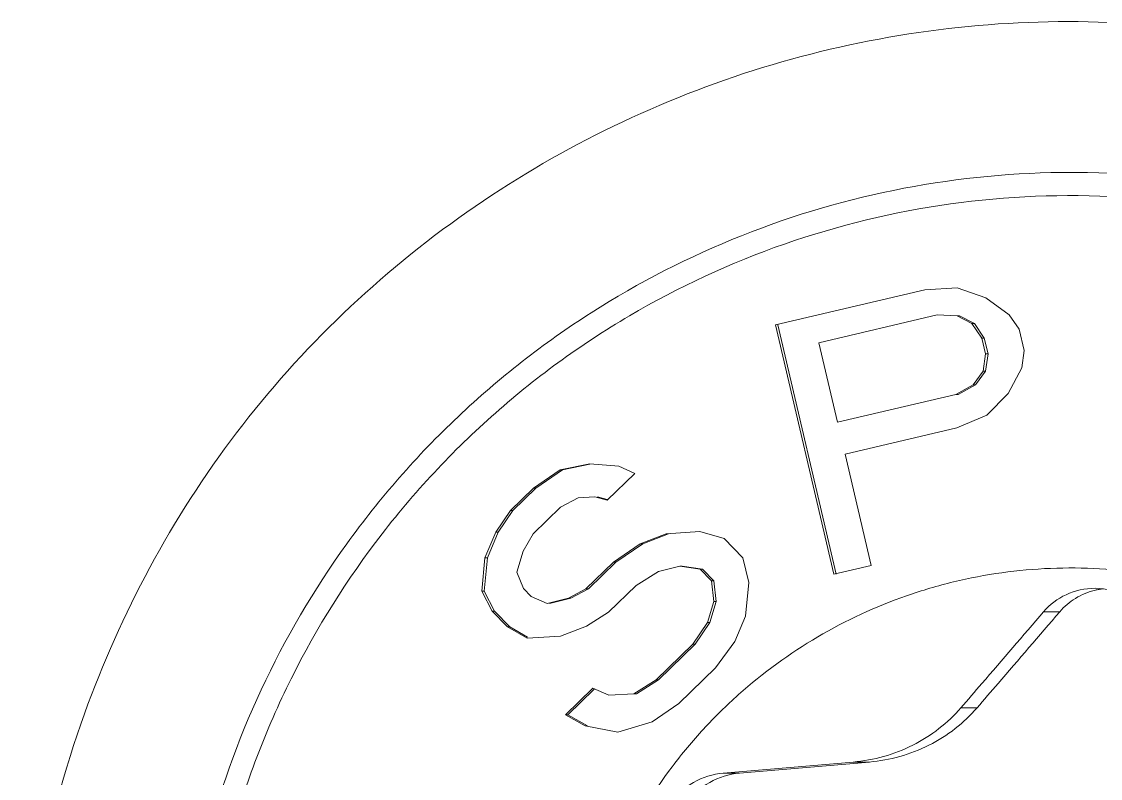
# Model space of a CAD drawing. Header units: millimetres. Extents: x 1177 to 4147, y 93 to 2194.
# Drawn here: x 1766.707 to 1771.344, y 1905.14 to 1908.393 of the extents above; entities that cross this region are included whole.
import ezdxf

# ---------------------------------------------------------------- set-up
doc = ezdxf.new("R2010")
doc.units = ezdxf.units.MM
doc.header["$LTSCALE"] = 0.1
doc.layers.get('0').update_dxf_attribs({"lineweight": 13})

msp = doc.modelspace()

# ---------------------------------------------------------------- linework, layer by layer
for p, q in [((1771.2219, 1907.7448), (1771.2404, 1907.7448)), ((1770.7283, 1907.2482), (1770.5893, 1907.2397)), ((1770.5893, 1907.2397), (1770.7283, 1907.2482)), ((1770.8513, 1907.205), (1770.7283, 1907.2482)), ((1770.7283, 1907.2482), (1770.8513, 1907.205)), ((1770.5893, 1907.2397), (1769.9475, 1907.0891)), ((1769.9475, 1907.0891), (1770.5893, 1907.2397)), ((1770.9528, 1907.1326), (1770.8513, 1907.205)), ((1770.8513, 1907.205), (1770.9528, 1907.1326)), ((1770.6427, 1907.132), (1770.1346, 1907.0128)), ((1770.1346, 1907.0128), (1770.6427, 1907.132)), ((1770.7282, 1907.128), (1770.6427, 1907.132)), ((1770.6427, 1907.132), (1770.7282, 1907.128)), ((1770.7924, 1907.095), (1770.7282, 1907.128)), ((1770.7282, 1907.128), (1770.7924, 1907.095)), ((1770.7282, 1907.128), (1770.7386, 1907.128)), ((1770.7386, 1907.128), (1770.8027, 1907.095)), ((1770.9528, 1907.1326), (1770.9955, 1907.0706)), ((1770.9955, 1907.0706), (1770.9528, 1907.1326)), ((1769.9475, 1907.0891), (1770.1981, 1906.0181)), ((1770.1981, 1906.0181), (1769.9475, 1907.0891)), ((1769.9579, 1907.0891), (1770.2085, 1906.0181)), ((1770.7924, 1907.095), (1770.8351, 1907.0329)), ((1770.8351, 1907.0329), (1770.7924, 1907.095)), ((1770.7924, 1907.095), (1770.8027, 1907.095)), ((1770.8027, 1907.095), (1770.8454, 1907.0329)), ((1770.9955, 1907.0706), (1771.0169, 1906.9794)), ((1771.0169, 1906.9794), (1770.9955, 1907.0706)), ((1770.1346, 1907.0128), (1770.2146, 1906.671)), ((1770.2146, 1906.671), (1770.1346, 1907.0128)), ((1770.8351, 1907.0329), (1770.8511, 1906.9646)), ((1770.8511, 1906.9646), (1770.8351, 1907.0329)), ((1770.8351, 1907.0329), (1770.8454, 1907.0329)), ((1770.8454, 1907.0329), (1770.8614, 1906.9646)), ((1771.0169, 1906.9794), (1771.0061, 1906.9048)), ((1771.0061, 1906.9048), (1771.0169, 1906.9794)), ((1770.8511, 1906.9646), (1770.8404, 1906.8899)), ((1770.8404, 1906.8899), (1770.8511, 1906.9646)), ((1770.8614, 1906.9646), (1770.8507, 1906.8899)), ((1770.8511, 1906.9646), (1770.8614, 1906.9646)), ((1770.8404, 1906.8899), (1770.7975, 1906.8318)), ((1770.7975, 1906.8318), (1770.8404, 1906.8899)), ((1770.8507, 1906.8899), (1770.8079, 1906.8318)), ((1770.8404, 1906.8899), (1770.8507, 1906.8899)), ((1771.0061, 1906.9048), (1770.9472, 1906.7948)), ((1770.9472, 1906.7948), (1771.0061, 1906.9048)), ((1770.7975, 1906.8318), (1770.7227, 1906.7902)), ((1770.7227, 1906.7902), (1770.7975, 1906.8318)), ((1770.8079, 1906.8318), (1770.733, 1906.7902)), ((1770.7975, 1906.8318), (1770.8079, 1906.8318)), ((1770.7227, 1906.7902), (1770.2146, 1906.671)), ((1770.2146, 1906.671), (1770.7227, 1906.7902)), ((1770.7227, 1906.7902), (1770.733, 1906.7902)), ((1770.9472, 1906.7948), (1770.8563, 1906.7014)), ((1770.8563, 1906.7014), (1770.9472, 1906.7948)), ((1770.8563, 1906.7014), (1770.7279, 1906.6472)), ((1770.7279, 1906.6472), (1770.8563, 1906.7014)), ((1770.7279, 1906.6472), (1770.2466, 1906.5343)), ((1770.2466, 1906.5343), (1770.7279, 1906.6472)), ((1770.2466, 1906.5343), (1770.3586, 1906.0558)), ((1770.3586, 1906.0558), (1770.2466, 1906.5343)), ((1769.0219, 1906.4665), (1768.9069, 1906.3878)), ((1769.0219, 1906.4665), (1768.9069, 1906.3878)), ((1769.0322, 1906.4665), (1768.9172, 1906.3878)), ((1769.1496, 1906.4924), (1769.0219, 1906.4665)), ((1769.1496, 1906.4924), (1769.0219, 1906.4665)), ((1769.0219, 1906.4665), (1769.0322, 1906.4665)), ((1769.15, 1906.4904), (1769.0322, 1906.4665)), ((1769.2738, 1906.4824), (1769.1496, 1906.4924)), ((1769.2738, 1906.4824), (1769.1496, 1906.4924)), ((1769.3423, 1906.451), (1769.2738, 1906.4824)), ((1769.3423, 1906.451), (1769.2738, 1906.4824)), ((1769.2238, 1906.3364), (1769.3423, 1906.451)), ((1769.2238, 1906.3364), (1769.3423, 1906.451)), ((1768.9069, 1906.3878), (1768.8081, 1906.2922)), ((1768.9069, 1906.3878), (1768.8081, 1906.2922)), ((1768.9172, 1906.3878), (1768.8185, 1906.2922)), ((1768.9069, 1906.3878), (1768.9172, 1906.3878)), ((1769.0241, 1906.3059), (1769.0996, 1906.3464)), ((1769.0241, 1906.3059), (1769.0996, 1906.3464)), ((1769.0996, 1906.3464), (1769.1715, 1906.3509)), ((1769.0996, 1906.3464), (1769.1715, 1906.3509)), ((1769.1715, 1906.3509), (1769.2238, 1906.3364)), ((1769.1715, 1906.3509), (1769.2238, 1906.3364)), ((1769.1819, 1906.3509), (1769.2245, 1906.3391)), ((1768.8081, 1906.2922), (1768.7454, 1906.199)), ((1768.8081, 1906.2922), (1768.7454, 1906.199)), ((1768.8185, 1906.2922), (1768.7557, 1906.199)), ((1768.8081, 1906.2922), (1768.8185, 1906.2922)), ((1768.9056, 1906.1913), (1769.0241, 1906.3059)), ((1768.9056, 1906.1913), (1769.0241, 1906.3059)), ((1768.7454, 1906.199), (1768.6988, 1906.0889)), ((1768.7454, 1906.199), (1768.6988, 1906.0889)), ((1768.7557, 1906.199), (1768.7092, 1906.0889)), ((1768.7454, 1906.199), (1768.7557, 1906.199)), ((1768.8625, 1906.1171), (1768.9056, 1906.1913)), ((1768.8625, 1906.1171), (1768.9056, 1906.1913)), ((1769.4779, 1906.1917), (1769.3664, 1906.149)), ((1769.4779, 1906.1917), (1769.3664, 1906.149)), ((1769.4882, 1906.1917), (1769.3768, 1906.149)), ((1769.6219, 1906.2008), (1769.4779, 1906.1917)), ((1769.6219, 1906.2008), (1769.4779, 1906.1917)), ((1769.4779, 1906.1917), (1769.4882, 1906.1917)), ((1769.7263, 1906.1717), (1769.6219, 1906.2008)), ((1769.7263, 1906.1717), (1769.6219, 1906.2008)), ((1769.3664, 1906.149), (1769.2514, 1906.0703)), ((1769.3664, 1906.149), (1769.2514, 1906.0703)), ((1769.3768, 1906.149), (1769.2618, 1906.0703)), ((1769.3664, 1906.149), (1769.3768, 1906.149)), ((1769.8075, 1906.0876), (1769.7263, 1906.1717)), ((1769.8075, 1906.0876), (1769.7263, 1906.1717)), ((1768.6988, 1906.0889), (1768.6848, 1905.9451)), ((1768.6988, 1906.0889), (1768.6848, 1905.9451)), ((1768.7092, 1906.0889), (1768.6951, 1905.9451)), ((1768.6988, 1906.0889), (1768.7092, 1906.0889)), ((1768.8358, 1906.0261), (1768.8625, 1906.1171)), ((1768.8358, 1906.0261), (1768.8625, 1906.1171)), ((1769.833, 1905.982), (1769.8075, 1906.0876)), ((1769.833, 1905.982), (1769.8075, 1906.0876)), ((1769.2514, 1906.0703), (1769.1329, 1905.9556)), ((1769.2514, 1906.0703), (1769.1329, 1905.9556)), ((1769.2618, 1906.0703), (1769.1433, 1905.9556)), ((1769.2514, 1906.0703), (1769.2618, 1906.0703)), ((1769.4441, 1906.0289), (1769.5358, 1906.0525)), ((1769.4441, 1906.0289), (1769.5358, 1906.0525)), ((1769.5358, 1906.0525), (1769.6241, 1906.0402)), ((1769.5358, 1906.0525), (1769.6241, 1906.0402)), ((1769.5358, 1906.0525), (1769.5462, 1906.0525)), ((1769.5462, 1906.0525), (1769.6344, 1906.0402)), ((1769.6241, 1906.0402), (1769.6728, 1905.9897)), ((1769.6241, 1906.0402), (1769.6728, 1905.9897)), ((1769.6241, 1906.0402), (1769.6344, 1906.0402)), ((1769.6344, 1906.0402), (1769.6831, 1905.9897)), ((1770.3586, 1906.0558), (1770.1981, 1906.0181)), ((1770.1981, 1906.0181), (1770.3586, 1906.0558)), ((1768.8647, 1905.9565), (1768.8358, 1906.0261)), ((1768.8647, 1905.9565), (1768.8358, 1906.0261)), ((1769.3489, 1905.9693), (1769.4441, 1906.0289)), ((1769.3489, 1905.9693), (1769.4441, 1906.0289)), ((1768.6848, 1905.9451), (1768.73, 1905.8587)), ((1768.6848, 1905.9451), (1768.73, 1905.8587)), ((1768.6848, 1905.9451), (1768.6951, 1905.9451)), ((1768.6951, 1905.9451), (1768.7403, 1905.8587)), ((1768.8972, 1905.9228), (1768.8647, 1905.9565)), ((1768.8972, 1905.9228), (1768.8647, 1905.9565)), ((1769.1329, 1905.9556), (1769.0574, 1905.9151)), ((1769.1329, 1905.9556), (1769.0574, 1905.9151)), ((1769.1433, 1905.9556), (1769.0678, 1905.9151)), ((1769.1329, 1905.9556), (1769.1433, 1905.9556)), ((1769.2304, 1905.8546), (1769.3489, 1905.9693)), ((1769.2304, 1905.8546), (1769.3489, 1905.9693)), ((1769.6728, 1905.9897), (1769.682, 1905.901)), ((1769.6728, 1905.9897), (1769.682, 1905.901)), ((1769.6728, 1905.9897), (1769.6831, 1905.9897)), ((1769.6831, 1905.9897), (1769.6923, 1905.901)), ((1769.8189, 1905.8383), (1769.833, 1905.982)), ((1769.8189, 1905.8383), (1769.833, 1905.982)), ((1771.3212, 1905.9574), (1771.3385, 1905.9569)), ((1768.9657, 1905.8915), (1768.8972, 1905.9228)), ((1768.9657, 1905.8915), (1768.8972, 1905.9228)), ((1769.0574, 1905.9151), (1768.9657, 1905.8915)), ((1769.0574, 1905.9151), (1768.9657, 1905.8915)), ((1769.0678, 1905.9151), (1768.976, 1905.8915)), ((1769.0574, 1905.9151), (1769.0678, 1905.9151)), ((1769.682, 1905.901), (1769.6552, 1905.81)), ((1769.682, 1905.901), (1769.6552, 1905.81)), ((1769.6923, 1905.901), (1769.6656, 1905.81)), ((1769.682, 1905.901), (1769.6923, 1905.901)), ((1768.73, 1905.8587), (1768.795, 1905.7914)), ((1768.73, 1905.8587), (1768.795, 1905.7914)), ((1768.73, 1905.8587), (1768.7403, 1905.8587)), ((1768.7403, 1905.8587), (1768.8053, 1905.7914)), ((1769.1351, 1905.795), (1769.2304, 1905.8546)), ((1769.1351, 1905.795), (1769.2304, 1905.8546)), ((1771.1, 1905.8565), (1771.1695, 1905.8565)), ((1769.6552, 1905.81), (1769.5925, 1905.7168)), ((1769.6552, 1905.81), (1769.5925, 1905.7168)), ((1769.6656, 1905.81), (1769.6028, 1905.7168)), ((1769.6552, 1905.81), (1769.6656, 1905.81)), ((1769.7724, 1905.7282), (1769.8189, 1905.8383)), ((1769.7724, 1905.7282), (1769.8189, 1905.8383)), ((1768.795, 1905.7914), (1768.8797, 1905.7431)), ((1768.795, 1905.7914), (1768.8797, 1905.7431)), ((1768.795, 1905.7914), (1768.8053, 1905.7914)), ((1768.8053, 1905.7914), (1768.8822, 1905.7476)), ((1769.0236, 1905.7523), (1769.1351, 1905.795)), ((1769.0236, 1905.7523), (1769.1351, 1905.795)), ((1768.8797, 1905.7431), (1769.0236, 1905.7523)), ((1768.8797, 1905.7431), (1769.0236, 1905.7523)), ((1769.5925, 1905.7168), (1769.4345, 1905.5639)), ((1769.5925, 1905.7168), (1769.4345, 1905.5639)), ((1769.6028, 1905.7168), (1769.4448, 1905.5639)), ((1769.5925, 1905.7168), (1769.6028, 1905.7168)), ((1769.6899, 1905.6158), (1769.7724, 1905.7282)), ((1769.6899, 1905.6158), (1769.7724, 1905.7282)), ((1769.5319, 1905.4629), (1769.6899, 1905.6158)), ((1769.5319, 1905.4629), (1769.6899, 1905.6158)), ((1769.1628, 1905.5289), (1769.0443, 1905.4142)), ((1769.1628, 1905.5289), (1769.0443, 1905.4142)), ((1769.2312, 1905.4975), (1769.1628, 1905.5289)), ((1769.2312, 1905.4975), (1769.1628, 1905.5289)), ((1769.4345, 1905.5639), (1769.3392, 1905.5043)), ((1769.4345, 1905.5639), (1769.3392, 1905.5043)), ((1769.4448, 1905.5639), (1769.3496, 1905.5043)), ((1769.4345, 1905.5639), (1769.4448, 1905.5639)), ((1769.1678, 1905.5237), (1769.0546, 1905.4142)), ((1769.3392, 1905.5043), (1769.2312, 1905.4975)), ((1769.3392, 1905.5043), (1769.2312, 1905.4975)), ((1769.3392, 1905.5043), (1769.3496, 1905.5043)), ((1769.4169, 1905.3842), (1769.5319, 1905.4629)), ((1769.4169, 1905.3842), (1769.5319, 1905.4629)), ((1770.8141, 1905.4438), (1770.7446, 1905.4438)), ((1769.0443, 1905.4142), (1769.129, 1905.366)), ((1769.0443, 1905.4142), (1769.129, 1905.366)), ((1769.0443, 1905.4142), (1769.0546, 1905.4142)), ((1769.0546, 1905.4142), (1769.1393, 1905.366)), ((1769.129, 1905.366), (1769.2694, 1905.3392)), ((1769.129, 1905.366), (1769.2694, 1905.3392)), ((1769.129, 1905.366), (1769.1393, 1905.366)), ((1769.2694, 1905.3392), (1769.4169, 1905.3842)), ((1769.2694, 1905.3392), (1769.4169, 1905.3842)), ((1769.7229, 1905.1634), (1770.282, 1905.2109)), ((1769.7924, 1905.1634), (1770.3515, 1905.2109)), ((1770.3515, 1905.2109), (1770.282, 1905.2109)), ((1769.7229, 1905.1634), (1769.7924, 1905.1634))]:
    msp.add_line(p, q)
for centre, radius, start, end in [((1771.222, 1903.9021), 3.8427, 89.7251, 90.0011), ((1771.3898, 1905.6649), 0.2924, 100.059, 103.28), ((1771.3906, 1905.6607), 0.2967, 96.3802, 100.0592)]:
    msp.add_arc(centre, radius, start, end)
for points, knots in [([(1766.9773, 1905.4186), (1767.1324, 1905.8491), (1767.5724, 1906.6706), (1768.5818, 1907.6313), (1769.8293, 1908.2492), (1771.2058, 1908.4643), (1772.5824, 1908.2491), (1773.8302, 1907.6313), (1774.8399, 1906.6707), (1775.2801, 1905.8492), (1775.4353, 1905.4186)], [0, 0, 0, 0, 0.125088, 0.25003, 0.375047, 0.499962, 0.624887, 0.749929, 0.874898, 1, 1, 1, 1]), ([(1767.3833, 1904.1173), (1767.3973, 1904.3592), (1767.4713, 1904.8417), (1767.7159, 1905.5306), (1768.0855, 1906.1614), (1768.567, 1906.7114), (1769.1431, 1907.1609), (1769.7935, 1907.494), (1770.4945, 1907.6988), (1770.9799, 1907.7448), (1771.2219, 1907.7448)], [0, 0, 0, 0, 0.125083, 0.250142, 0.375185, 0.500198, 0.625182, 0.75014, 0.875071, 1, 1, 1, 1]), ([(1775.0603, 1903.6723), (1775.0753, 1903.9319), (1775.0526, 1904.4557), (1774.861, 1905.2171), (1774.5202, 1905.9246), (1774.0438, 1906.5487), (1773.4516, 1907.0638), (1772.7678, 1907.4488), (1772.0208, 1907.6879), (1771.5001, 1907.7435), (1771.2404, 1907.7448)], [0, 0, 0, 0, 0.125084, 0.25015, 0.375199, 0.500218, 0.625203, 0.750156, 0.875085, 1, 1, 1, 1]), ([(1774.9555, 1903.6781), (1774.9696, 1903.9227), (1774.9547, 1904.2932), (1774.8632, 1904.7755), (1774.7249, 1905.2467), (1774.4665, 1905.8067), (1774.1038, 1906.3054), (1773.76, 1906.6557), (1773.3837, 1906.9705), (1772.858, 1907.2924), (1772.1645, 1907.5477), (1771.4346, 1907.6627), (1770.6963, 1907.6328), (1769.978, 1907.4594), (1769.4187, 1907.2004), (1769.0087, 1906.9311), (1768.6268, 1906.6229), (1768.209, 1906.1694), (1767.8878, 1905.643), (1767.6962, 1905.191), (1767.5497, 1904.7225), (1767.4922, 1904.3562), (1767.478, 1904.1115)], [0, 0, 0, 0, 0.062524, 0.093821, 0.125116, 0.187624, 0.250118, 0.281397, 0.312672, 0.375134, 0.437583, 0.500025, 0.562464, 0.624908, 0.687363, 0.718632, 0.749906, 0.812391, 0.874892, 0.906183, 0.937477, 1, 1, 1, 1]), ([(1771.0927, 1901.7484), (1770.9526, 1901.7565), (1770.7428, 1901.7896), (1770.4746, 1901.8737), (1770.2157, 1901.9837), (1769.9143, 1902.1681), (1769.6547, 1902.408), (1769.4783, 1902.6272), (1769.3241, 1902.8626), (1769.1758, 1903.1837), (1769.0765, 1903.596), (1769.0594, 1904.0199), (1769.1252, 1904.4389), (1769.2714, 1904.837), (1769.4557, 1905.1388), (1769.6359, 1905.3548), (1769.8365, 1905.5522), (1770.122, 1905.7605), (1770.4426, 1905.9089), (1770.7124, 1905.9882), (1770.9886, 1906.0408), (1771.2008, 1906.0493), (1771.3408, 1906.0412)], [0, 0, 0, 0, 0.062443, 0.093706, 0.124966, 0.187429, 0.249906, 0.281189, 0.312476, 0.374984, 0.437502, 0.500025, 0.562545, 0.625058, 0.687559, 0.71884, 0.750118, 0.812587, 0.875041, 0.906299, 0.937559, 1, 1, 1, 1]), ([(1771.3408, 1906.0412), (1771.4809, 1906.0331), (1771.6907, 1906.0001), (1771.9589, 1905.9159), (1772.2178, 1905.8059), (1772.5192, 1905.6215), (1772.7788, 1905.3816), (1772.9552, 1905.1624), (1773.1094, 1904.927), (1773.2577, 1904.6059), (1773.357, 1904.1936), (1773.3741, 1903.7698), (1773.3083, 1903.3507), (1773.1621, 1902.9527), (1772.9778, 1902.6508), (1772.7975, 1902.4348), (1772.597, 1902.2374), (1772.3115, 1902.0291), (1771.9908, 1901.8808), (1771.721, 1901.8014), (1771.4449, 1901.7489), (1771.2327, 1901.7403), (1771.0927, 1901.7484)], [0, 0, 0, 0, 0.062443, 0.093706, 0.124966, 0.187429, 0.249906, 0.281189, 0.312476, 0.374984, 0.437502, 0.500025, 0.562545, 0.625058, 0.687559, 0.71884, 0.750118, 0.812587, 0.875041, 0.906299, 0.937559, 1, 1, 1, 1]), ([(1771.1, 1905.8565), (1771.1264, 1905.8872), (1771.1947, 1905.9392), (1771.2787, 1905.9574), (1771.3212, 1905.9574)], [0, 0, 0, 0, 0.488368, 1, 1, 1, 1]), ([(1771.1695, 1905.8565), (1771.1888, 1905.879), (1771.2356, 1905.919), (1771.2927, 1905.9424), (1771.3227, 1905.9495)], [0, 0, 0, 0, 0.490557, 1, 1, 1, 1]), ([(1771.3385, 1905.9569), (1771.3843, 1905.9542), (1771.4743, 1905.9277), (1771.5437, 1905.8652), (1771.5697, 1905.8293)], [0, 0, 0, 0, 0.50836, 1, 1, 1, 1]), ([(1770.7446, 1905.4438), (1770.7748, 1905.4786), (1770.8935, 1905.616), (1771.0118, 1905.7537), (1771.1, 1905.8565)], [0, 0, 0, 0, 0.253732, 1, 1, 1, 1]), ([(1770.8141, 1905.4438), (1770.8443, 1905.4786), (1770.963, 1905.616), (1771.0813, 1905.7537), (1771.1695, 1905.8565)], [0, 0, 0, 0, 0.253724, 1, 1, 1, 1]), ([(1770.282, 1905.2109), (1770.326, 1905.2147), (1770.4141, 1905.2305), (1770.5394, 1905.2788), (1770.6522, 1905.3501), (1770.7163, 1905.4111), (1770.7446, 1905.4438)], [0, 0, 0, 0, 0.24984, 0.50335, 0.755044, 1, 1, 1, 1]), ([(1770.3515, 1905.2109), (1770.3955, 1905.2147), (1770.4837, 1905.2305), (1770.6089, 1905.2788), (1770.7217, 1905.3501), (1770.7858, 1905.4111), (1770.8141, 1905.4438)], [0, 0, 0, 0, 0.24984, 0.50335, 0.755044, 1, 1, 1, 1]), ([(1769.4645, 1904.7697), (1769.4498, 1904.8111), (1769.4387, 1904.9035), (1769.4864, 1905.0355), (1769.589, 1905.132), (1769.6786, 1905.1596), (1769.7229, 1905.1634)], [0, 0, 0, 0, 0.244322, 0.497743, 0.752588, 1, 1, 1, 1]), ([(1769.5341, 1904.7697), (1769.5194, 1904.8111), (1769.5082, 1904.9035), (1769.5559, 1905.0356), (1769.6585, 1905.132), (1769.7481, 1905.1596), (1769.7924, 1905.1634)], [0, 0, 0, 0, 0.244334, 0.497756, 0.752586, 1, 1, 1, 1])]:
    msp.add_open_spline(points, degree=3, knots=knots)
msp.add_open_spline([(1766.7067, 1903.8948), (1766.7067, 1904.4107), (1766.8024, 1904.9333), (1766.9773, 1905.4186)], degree=3)

doc.saveas('drawing.dxf')
